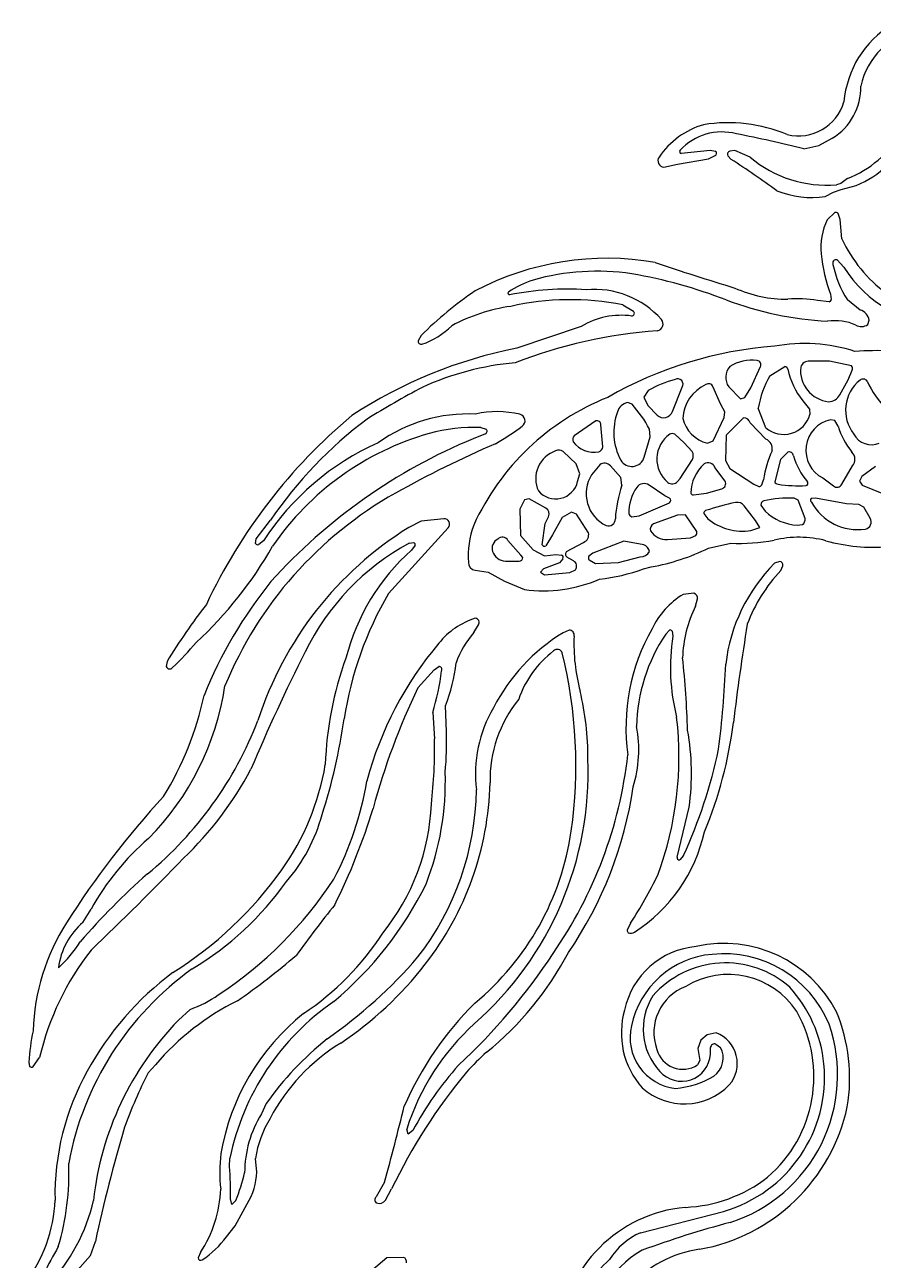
# Model space of a CAD drawing. Header units: millimetres. Extents: x 0.02 to 0.492, y 0.021 to 0.495.
# Drawn here: x 0.0218 to 0.148, y 0.2789 to 0.4627 of the extents above; entities that cross this region are included whole.
import ezdxf

# ---------------------------------------------------------------- set-up
doc = ezdxf.new("R2010")
doc.units = ezdxf.units.MM
doc.header["$MEASUREMENT"] = 0
doc.layers.add('WHITE', color=7, linetype='Continuous')

msp = doc.modelspace()

# ---------------------------------------------------------------- linework, layer by layer
at = {"layer": 'WHITE'}
for p, q in [((0.1399165340281978, 0.4447518706364467), (0.1419278745863498, 0.4458235995549739)), ((0.1237677697184423, 0.44397663114573), (0.1194735351160648, 0.4435417536205788)), ((0.1235032695306017, 0.442751910503856), (0.124500537135923, 0.4432363403138344)), ((0.124559297178064, 0.4438605868528445), (0.1237677697184423, 0.44397663114573)), ((0.1263797618484465, 0.4431871088055839), (0.1269106477018414, 0.4426680826801387)), ((0.1274393192365709, 0.4439762624598473), (0.1266727453907999, 0.4438851272003155)), ((0.1297214836348307, 0.4429929712469076), (0.1274393192365709, 0.4439762624598473)), ((0.1377181757982596, 0.4442569204475602), (0.1399165340281978, 0.4447518706364467)), ((0.116897645709102, 0.4415340358861652), (0.1188939155416407, 0.4419452155153692)), ((0.1188939155416407, 0.4419452155153692), (0.1235032695306017, 0.442751910503856)), ((0.1441832137105989, 0.4398424712101724), (0.1432008243784367, 0.4390902836773575)), ((0.1408804299841676, 0.43714799497055), (0.1421229089302822, 0.4378156369472279)), ((0.1421229089302822, 0.4378156369472279), (0.1432651933993805, 0.4381899178466294)), ((0.1432008243784367, 0.4390902836773575), (0.1425456973916402, 0.4388943064361201)), ((0.1432651933993805, 0.4381899178466294), (0.145490753035334, 0.4387940680602738)), ((0.1422861610323715, 0.434743450638205), (0.1411687600916749, 0.4336945800700744)), ((0.1430860978217628, 0.4337409227045689), (0.1427847306728884, 0.4346078522993684)), ((0.1433626442387973, 0.4308340873910672), (0.1430860978217628, 0.4337409227045689)), ((0.1426579698436087, 0.4277034278004451), (0.1436239660714146, 0.4266371359218968)), ((0.1107807095862793, 0.4210162171205549), (0.1123538296450374, 0.4200932430191404)), ((0.1414532595203743, 0.4214614642547459), (0.1397054835972688, 0.4216523522906949)), ((0.1416749283992511, 0.4226079185871237), (0.1417776725254772, 0.4218307567365229)), ((0.1460770433062698, 0.4202585286279883), (0.1441721254584599, 0.4217500166082252)), ((0.1045990859054962, 0.4178108524419543), (0.0950016242306513, 0.4145801571355817)), ((0.1471962635769744, 0.4181053816958477), (0.1474200885975702, 0.4187370270918974)), ((0.0808036536049486, 0.4164708759869196), (0.0803463552844226, 0.4156713357340271)), ((0.1297966294840174, 0.4086977299308817), (0.1312676854550798, 0.4118329396851375)), ((0.132651041366807, 0.4104732153198162), (0.1348611029635824, 0.4118449731476942)), ((0.141506705485728, 0.4126249248629117), (0.1385657324835352, 0.4126257383576477)), ((0.1447622601162, 0.4119693042183695), (0.141506705485728, 0.4126249248629117)), ((0.1145449709528005, 0.4082736187906784), (0.1138836098439762, 0.4072829988837695)), ((0.1181611171269874, 0.4051828176015596), (0.1195841623115599, 0.408788011287228)), ((0.1252934529080043, 0.4063060253660895), (0.1241819444682346, 0.4088578139060258)), ((0.1265270720500828, 0.4088395388808462), (0.1282637442455155, 0.4070701689195574)), ((0.1289438614906297, 0.4072387231627502), (0.1297966294840174, 0.4086977299308817)), ((0.112155993683594, 0.4062442750819797), (0.1114542810913065, 0.4064858589575787)), ((0.1138836098439762, 0.4072829988837695), (0.1144755829056316, 0.4060310097087866)), ((0.125964088747564, 0.4050873553653518), (0.1252934529080043, 0.4063060253660895)), ((0.1282637442455155, 0.4070701689195574), (0.1289438614906297, 0.4072387231627502)), ((0.1375383493975292, 0.4067488450880489), (0.1385193757867321, 0.4055323917280228)), ((0.1144755829056316, 0.4060310097087866), (0.1158902525382056, 0.4046248822723669)), ((0.1258523917991751, 0.4042821250928703), (0.125964088747564, 0.4050873553653518)), ((0.132032551832537, 0.4027536089278758), (0.1309171927401408, 0.4056472034081157)), ((0.1385193757867321, 0.4055323917280228), (0.1386076157245721, 0.4046900931534542)), ((0.0896548909964305, 0.40277319031814), (0.0904391996782663, 0.4025287184874223)), ((0.1067600352258093, 0.4037642752558256), (0.103540749154023, 0.4015588196527037)), ((0.1078154620074711, 0.3998953340334668), (0.1075207146696009, 0.4031746059708606)), ((0.1242039684763381, 0.4007727511389111), (0.1258523917991751, 0.4042821250928703)), ((0.1287142079542452, 0.4042362921192825), (0.1261279037057919, 0.4016392465127398)), ((0.1320539873313025, 0.4010610397688298), (0.1297304105664925, 0.4034749297323174)), ((0.1423023814766811, 0.4038418415365723), (0.1416381401271011, 0.403944562092198)), ((0.1427963592424141, 0.4029926505503528), (0.1423023814766811, 0.4038418415365723)), ((0.0903634213637715, 0.4018413951836785), (0.0885418292041036, 0.4010965004525213)), ((0.1139725676863478, 0.3983712324539243), (0.1148611032985657, 0.4013799309063331)), ((0.1148611032985657, 0.4013799309063331), (0.1147444337411277, 0.4025365743792096)), ((0.1199253626737231, 0.4004931829257154), (0.1185271936219964, 0.4017779770754776)), ((0.1233495528424354, 0.4004552333086988), (0.1242039684763381, 0.4007727511389111)), ((0.1261279037057919, 0.4016392465127398), (0.1260344176041804, 0.3978667903700119)), ((0.103824912497127, 0.3973574850590606), (0.101886166665364, 0.399217249147705)), ((0.121104045103272, 0.3991884562192159), (0.1199253626737231, 0.4004931829257154)), ((0.1353002116922098, 0.3991286077968336), (0.1342259620483529, 0.3980432460844198)), ((0.104367851291581, 0.3958783645550188), (0.103824912497127, 0.3973574850590606)), ((0.1073475827706825, 0.3972435363464176), (0.1061306700629685, 0.3957548750663374)), ((0.1104707619916191, 0.3953436001327159), (0.1089342412640021, 0.3970694370893137)), ((0.1193278900463644, 0.395176090067813), (0.1211253134433524, 0.3980387580417491)), ((0.1260344176041804, 0.3978667903700119), (0.1266942188409531, 0.396702962063107)), ((0.1342259620483529, 0.3980432460844198), (0.1333808875785359, 0.3947138113514789)), ((0.143371963011883, 0.3943289921540077), (0.1449363709267124, 0.3970601474848159)), ((0.1040647056936727, 0.3947443497304408), (0.104367851291581, 0.3958783645550188)), ((0.1106526745812558, 0.3941849112055681), (0.1104707619916191, 0.3953436001327159)), ((0.1259839902560834, 0.3947913304036701), (0.1244765357946974, 0.3968487831016619)), ((0.1266942188409531, 0.396702962063107), (0.1302521673284946, 0.3943379541223166)), ((0.1405000387271104, 0.3952700651754595), (0.1420917350134147, 0.394086660306304)), ((0.1462979692659832, 0.3954889924287541), (0.1459590093446089, 0.3947888408939404)), ((0.1483296772140381, 0.3969982726655509), (0.1462979692659832, 0.3954889924287541)), ((0.1170507889011935, 0.3926383951738863), (0.1146921628296827, 0.3942137311853166)), ((0.1189321403618521, 0.3947305884519698), (0.1193278900463644, 0.395176090067813)), ((0.123205638852522, 0.3930082844500643), (0.1255215379898173, 0.3936692934493398)), ((0.1302521673284946, 0.3943379541223166), (0.1310021235629689, 0.3940187882751195)), ((0.1314626604227854, 0.3942421246272042), (0.1316914775978356, 0.3950167176636207)), ((0.1459590093446089, 0.3947888408939404), (0.1463713891958002, 0.3942220818107918)), ((0.1463713891958002, 0.3942220818107918), (0.1495215044059618, 0.3929038374621566)), ((0.0961790424788109, 0.3920077238809316), (0.0954855818234708, 0.3906376281472344)), ((0.0968363295309731, 0.3921649298956382), (0.0961790424788109, 0.3920077238809316)), ((0.0993455679893435, 0.3908024897452763), (0.0968363295309731, 0.3921649298956382)), ((0.1132145529194035, 0.389621272953621), (0.1177004224675188, 0.3915898366955586)), ((0.1177305784632042, 0.3922840277436124), (0.1170507889011935, 0.3926383951738863)), ((0.1212945262386157, 0.3927434736166457), (0.123205638852522, 0.3930082844500643)), ((0.1368402764212239, 0.3919748714783329), (0.1362409067663881, 0.3922803409470326)), ((0.1378726690005993, 0.3892533618908077), (0.1368402764212239, 0.3919748714783329)), ((0.1394421301967502, 0.3922596010531575), (0.1387981224619863, 0.3922072948289209)), ((0.1440403089409134, 0.3914430588088579), (0.1394421301967502, 0.3922596010531575)), ((0.0954855818234708, 0.3906376281472344), (0.0955464272860903, 0.386702378367401)), ((0.1031415783615511, 0.3901721917832675), (0.1017420271008393, 0.389413397167683)), ((0.1039047544859769, 0.3898926364164679), (0.1031415783615511, 0.3901721917832675)), ((0.1056680716552946, 0.3871075320559543), (0.1039047544859769, 0.3898926364164679)), ((0.1189261022752217, 0.3897522384301887), (0.1153414337416865, 0.3884595481370216)), ((0.1201147300049993, 0.3897673420722511), (0.1189261022752217, 0.3897522384301887)), ((0.1217930489527078, 0.3873102801154197), (0.1201147300049993, 0.3897673420722511)), ((0.1228093773728733, 0.3900034294444613), (0.1234131765201152, 0.3891989634621723)), ((0.1305029411735436, 0.3889637042696731), (0.1288185598492033, 0.3911151793545529)), ((0.1313231705761981, 0.391246871169585), (0.1319648903674186, 0.3903237892927726)), ((0.1458668029242952, 0.3913375612796448), (0.1440403089409134, 0.3914430588088579)), ((0.1466024673011074, 0.3909203719644776), (0.1458668029242952, 0.3913375612796448)), ((0.147560479645174, 0.3893004075962999), (0.1466024673011074, 0.3909203719644776)), ((0.0562408482367392, 0.3862417737699306), (0.0584028950522298, 0.3890034931308669)), ((0.0759374050678795, 0.3780875958770475), (0.0847999579787951, 0.3878642447563426)), ((0.0807726024940391, 0.3888687315273849), (0.0789776239790358, 0.3879147549047581)), ((0.0841830522318315, 0.3891977010015413), (0.0807726024940391, 0.3888687315273849)), ((0.0987696498576993, 0.385343574451439), (0.0992504551620601, 0.3885081517457734)), ((0.0992504551620601, 0.3885081517457734), (0.0997435849390026, 0.3895051856366497)), ((0.1017420271008393, 0.389413397167683), (0.1003159674841464, 0.3868136271836964)), ((0.1120972440663293, 0.389508314204802), (0.1132145529194035, 0.389621272953621)), ((0.1298328659719323, 0.3874650246562995), (0.1311449030332408, 0.3878970961079314)), ((0.1311449030332408, 0.3878970961079314), (0.1305029411735436, 0.3889637042696731)), ((0.1366998103328449, 0.3882364608952223), (0.1374996236009261, 0.3883417879499604)), ((0.0561707739198893, 0.3855397166245464), (0.0562408482367392, 0.3862417737699306)), ((0.0955464272860903, 0.386702378367401), (0.097425672895606, 0.3845577669948871)), ((0.1003159674841464, 0.3868136271836964), (0.0993458770642857, 0.3851886423639265)), ((0.1174237883651895, 0.3861337326918323), (0.1208225382057694, 0.3863738258204965)), ((0.1208225382057694, 0.3863738258204965), (0.1216254338889755, 0.3867339472616146)), ((0.0573630651564732, 0.3859228642716527), (0.0566571669207677, 0.3853698861611832)), ((0.0789867730637301, 0.385549973432371), (0.0797049360508399, 0.3856524973138186)), ((0.0798858697880556, 0.3852546597922518), (0.0793760184802732, 0.384543973549126)), ((0.0956023563477556, 0.3838118945082415), (0.0936966604332355, 0.385985742596322)), ((0.097425672895606, 0.3845577669948871), (0.0991161276997983, 0.3836641112697986)), ((0.10241320544875, 0.3843260870312523), (0.1049568384068739, 0.3856956030616928)), ((0.1109201715467245, 0.3858488929201799), (0.1063395207745634, 0.3840800830085445)), ((0.1139198517940047, 0.3853336682392864), (0.1109201715467245, 0.3858488929201799)), ((0.1235392878452031, 0.3848331939505679), (0.1268327201550403, 0.3855668394953835)), ((0.0933291269253562, 0.3829110625250812), (0.095376378165119, 0.3829084363369997)), ((0.0959174339824942, 0.3834304911201836), (0.0956023563477556, 0.3838118945082415)), ((0.101368422644638, 0.3826562598514591), (0.0989955645313608, 0.3817338963795814)), ((0.0991161276997983, 0.3836641112697986), (0.1008013493207914, 0.383904506960561)), ((0.1008013493207914, 0.383904506960561), (0.1016562068851306, 0.383796336693228)), ((0.1018546843692438, 0.383260563670589), (0.101368422644638, 0.3826562598514591)), ((0.1034267852115188, 0.3829243767286709), (0.1024735929873924, 0.3834934093808148)), ((0.1063395207745634, 0.3840800830085445), (0.1057012949513337, 0.3835942553060408)), ((0.1057587950330041, 0.3830780077725723), (0.1067071512870709, 0.3825330507508739)), ((0.1067071512870709, 0.3825330507508739), (0.1101454506962412, 0.3827026773198394)), ((0.1101454506962412, 0.3827026773198394), (0.1133845327340787, 0.3835578358300027)), ((0.1341111972476358, 0.3828588917222371), (0.1333525235421592, 0.3825792546802393)), ((0.0888236786282151, 0.3815385759079198), (0.0907748508606103, 0.3812366803867398)), ((0.0907748508606103, 0.3812366803867398), (0.0931893029388306, 0.3799248979497564)), ((0.0989955645313608, 0.3817338963795814), (0.0985177271417559, 0.3812602206686825)), ((0.0985177271417559, 0.3812602206686825), (0.0991397991068427, 0.380856146764238)), ((0.0991397991068427, 0.380856146764238), (0.102921347550011, 0.3811988891922675)), ((0.102921347550011, 0.3811988891922675), (0.1037509293622525, 0.3816178520431176)), ((0.1138573062366084, 0.3817641311858164), (0.1150131152759679, 0.3820397952104266)), ((0.1342572771204034, 0.3815062210220769), (0.1345588407428755, 0.3822182907651215)), ((0.0931893029388306, 0.3799248979497564), (0.0961387457819875, 0.3786558564730825)), ((0.121359604787133, 0.3781484215652346), (0.1197707719881786, 0.3779567155840839)), ((0.1216041727871455, 0.3762179588412409), (0.1218663845081902, 0.3772724876828282)), ((0.0886291157102338, 0.3722974389373925), (0.0893042791444522, 0.3734161672503521)), ((0.1027922694151066, 0.3726346157921448), (0.1019019688913737, 0.3722461309604849)), ((0.1171722145662668, 0.3720545204004055), (0.1177085198054552, 0.3726293168183348)), ((0.1181121128477753, 0.3724757654978769), (0.1182327292328703, 0.371722131334128)), ((0.0430054576050101, 0.3679629909101177), (0.0428918793424995, 0.3672020762472036)), ((0.0803191439880351, 0.3640416862469347), (0.0827306713478803, 0.366748971597322)), ((0.0827306713478803, 0.366748971597322), (0.0834219116918276, 0.3672397635561562)), ((0.0825073331977187, 0.3603674248190709), (0.0827968137514226, 0.3564856534866548)), ((0.0845551753788018, 0.357562961650162), (0.0844037465772119, 0.3613899886501023)), ((0.1188480122727323, 0.3388653919910241), (0.1206450940241504, 0.3462906923546104)), ((0.1198218399087697, 0.3390827259159436), (0.1192385095568582, 0.3384843244257275)), ((0.0305083267252168, 0.3291598739385093), (0.0317260836306026, 0.3311061932325939)), ((0.1119461137440447, 0.3290513453794665), (0.111441015001253, 0.327991342938121)), ((0.0464520480844227, 0.3162092912352418), (0.0446951487508414, 0.3145981683292386)), ((0.1246735004883693, 0.3127144370052259), (0.123310575418981, 0.3124188141929828)), ((0.1223604585757389, 0.3116348460914713), (0.1219306371666817, 0.3103747292094655)), ((0.123310575418981, 0.3124188141929828), (0.1223604585757389, 0.3116348460914713)), ((0.1246171491880765, 0.3110561127398033), (0.1253153400149178, 0.3105532310613908)), ((0.0230768027099582, 0.3077001459698746), (0.0240468831826568, 0.3090377744394238)), ((0.1219306371666817, 0.3103747292094655), (0.1222186900676471, 0.3085913404334984)), ((0.1238009963399201, 0.3095431472334633), (0.1237981492743807, 0.3105336443866434)), ((0.0224743616782409, 0.3083560804033403), (0.0225713012668811, 0.3077236520665552)), ((0.0401745984220405, 0.3067896356189665), (0.0412824625716395, 0.3079848821092788)), ((0.1222186900676471, 0.3085913404334984), (0.1218961102371974, 0.3079443689789643)), ((0.0577310823387061, 0.3021901539179938), (0.0570351079718407, 0.3006556015735417)), ((0.0788493172653583, 0.2976529943411453), (0.0786473976342716, 0.2983859081984548)), ((0.0795611027472326, 0.2981933479613618), (0.0788493172653583, 0.2976529943411453)), ((0.0523131783141665, 0.2928350890095108), (0.0523433116580703, 0.2940579620639039)), ((0.0563728892683281, 0.2920050176028617), (0.0561670893422992, 0.2940292413835345)), ((0.0753508007426696, 0.2905217652794425), (0.0741048624521514, 0.2883363969288673)), ((0.0755148518527254, 0.2878492362101986), (0.0764021001355041, 0.289490868197173)), ((0.0526526114395704, 0.2871816109498673), (0.0524290545206478, 0.2880043429283069)), ((0.053238962656902, 0.2877694571172489), (0.0526526114395704, 0.2871816109498673)), ((0.0531143980736915, 0.2840285040131227), (0.0549322032525822, 0.2872738028987588)), ((0.1134198606387504, 0.2829921562409593), (0.1257394008951313, 0.2861591638581394)), ((0.0518611655898642, 0.2823826983333171), (0.0531143980736915, 0.2840285040131227)), ((0.0316405192370013, 0.2796087654793236), (0.0323467994424749, 0.2816808732371007)), ((0.0256671674624726, 0.2729352208562479), (0.0316405192370013, 0.2796087654793236)), ((0.0479631923290656, 0.2800283833710497), (0.0476345479880184, 0.2792586090025214)), ((0.0756775503905725, 0.279235851039536), (0.0733939589439947, 0.2772963265861926)), ((0.0781917329953807, 0.2793210291187656), (0.0756775503905725, 0.279235851039536))]:
    msp.add_line(p, q, dxfattribs=at)
for centre, radius, start, end in [((0.1585288540649351, 0.4499624776194825), 0.0149226750010676, 121.364486878154, 175.1382939135136), ((0.1567651087390329, 0.4513543259743086), 0.0108173091353821, 100.924332192874, 168.1388340146262), ((0.1372752663349054, 0.4534164602837027), 0.0089049591569687, 301.4983389059419, 1.037661305085169), ((0.1368696766526644, 0.4532503962543727), 0.007085200870203, 256.5881464242782, 343.4080360513157), ((0.1261405484331483, 0.4362791146913441), 0.0120239568764331, 106.1361044725026, 145.9674576954493), ((0.1255265566204126, 0.4382250989569108), 0.0085245929467925, 75.41330440863767, 137.0625671277316), ((0.1264465134305728, 0.4254145519917092), 0.0227096871244019, 67.25636894071778, 99.24297056839545), ((0.0761293365456891, 0.1891915483176327), 0.262395749165754, 76.42503690594152, 78.67134994835226), ((0.1386679333337029, 0.4542899034441547), 0.0154643660003016, 290.894262905942, 330.3592086939674), ((0.1395060184167458, 0.4532809414311312), 0.0156743914879713, 292.4462199059419, 333.3706768822958), ((0.1169323763699848, 0.4424648292646037), 0.0009314411050357, 144.2906724067834, 267.8631159059429), ((0.1195297344174299, 0.4438444012641045), 0.0003078213079135, 142.4401917853561, 259.4804399059399), ((0.1243727610398665, 0.4435632566170017), 0.000351, 291.3481739059421, 57.89706390593788), ((0.1268372817600279, 0.443405568253781), 0.000507, 108.9370619059383, 205.523831905936), ((0.0384572812542664, 0.3068746523416143), 0.1620612654492513, 54.00494453555127, 56.92051190594144), ((0.1410413521456256, 0.4562994161852941), 0.01747, 229.6119979059419, 274.9398689059419), ((0.138846105975628, 0.4507693941412741), 0.0137724721651534, 248.0733012049403, 278.4942079059419), ((0.142452230248045, 0.4343696833100374), 0.000409, 35.61390390593937, 113.9561399059399), ((0.1495307895406719, 0.4296360058935985), 0.0092949212396798, 154.1100319059421, 186.311775747167), ((0.1626603066539659, 0.4398494368375294), 0.0212996784091131, 205.040717905942, 233.4029750681464), ((0.1615401115610663, 0.4303434398000699), 0.021318156357631, 184.6528805424727, 201.2759859059419), ((0.1084554425038701, 0.3857384716326794), 0.0422122255772849, 80.2488969021839, 117.7299412835488), ((0.2323380497608642, 0.7690369045359978), 0.3610856290385961, 251.138359278815, 253.1097456056677), ((0.1424972209585691, 0.4272153092747932), 0.000513906508157, 71.77207290594066, 203.9118466264516), ((0.158041981286209, 0.4304745069738243), 0.0163856532619843, 192.217190073579, 212.1709319059419), ((0.1596236508172528, 0.4367915727863317), 0.01895, 212.4018589059418, 268.1799929059419), ((0.1029439237869558, 0.4087621607793845), 0.0168785559715369, 109.0469951417844, 122.928667722113), ((0.1069181937079366, 0.3911315678278238), 0.0348980547514511, 81.4642247146635, 105.7666064272967), ((0.0997787380826099, 0.3538495482269544), 0.0728428040422816, 68.77178192602499, 80.26326910915023), ((0.1183049285553947, 0.3793281427759873), 0.0527818932332619, 123.9682816965044, 135.275209905942), ((0.0939483934361073, 0.4227569710723522), 0.0002487663646671, 136.2032877135714, 270.6866760513655), ((0.1025523510684858, 0.3799566698973705), 0.0434121115406662, 86.32156472796747, 101.4272704739492), ((0.1065180433642686, 0.4099247208328344), 0.0134067001754049, 41.74032356909714, 95.05166649298583), ((0.1353752423214213, 0.4414923455973008), 0.0196440914163197, 246.1377304938963, 269.8440396556638), ((0.1029475962430743, 0.3820073542354132), 0.0397875489096688, 78.6458119059419, 102.8280275503661), ((0.1440713917361024, 0.4698250768161544), 0.0513057738463847, 249.5598378358803, 266.8334938246973), ((0.1369059280836357, 0.4081568565309487), 0.0137828123717636, 78.280571905942, 96.60000065197758), ((0.141322450551678, 0.4219035163033879), 0.000461, 286.4841729059408, 350.9190439059416), ((0.0979084088569774, 0.394552934906561), 0.0265217739683401, 98.22595299600965, 118.2440850765623), ((0.1105319332046883, 0.4080584983974114), 0.0114152129408804, 81.98149469609758, 121.3142519059418), ((0.1120731901382851, 0.4197797499334481), 0.000420756993438, 276.973546100909, 48.16504490594233), ((0.1455442879633669, 0.4184347491060591), 0.0019, 9.154293905942463, 73.71606690594217), ((0.0770499653137641, 0.4263854652453637), 0.0118629883551885, 288.9734129276243, 314.4505874219759), ((0.1157217224328154, 0.4181820568896593), 0.0010423781860024, 280.2100421713067, 39.8725883111039), ((0.1423157287902895, 0.4110404522884326), 0.0076337322660844, 65.90506884600678, 98.12088199935816), ((0.1462410763410497, 0.419396988006198), 0.0016064337884302, 239.7665516231138, 306.4841979059424), ((0.0807988464139688, 0.4156105640194132), 0.0004565538562044, 172.3506769059426, 283.6994115539325), ((0.1211918215253103, 0.3443209160711851), 0.0730267837589991, 94.15042385253265, 111.1890854344383), ((0.108534077363515, 0.3464318908592011), 0.0694788707757231, 101.2313329059419, 123.211324558686), ((0.1376379165092575, 0.35670750281412), 0.058324866724329, 94.23023884377308, 119.9056400549807), ((0.1377807749767673, 0.3906277910022332), 0.0246498002218174, 72.24646252478259, 100.389139767668), ((0.1486078285383307, 0.3650666526079948), 0.0491486772991926, 81.59522090594209, 93.86249117766475), ((0.0985482490084519, 0.3702041832673454), 0.0423727892208104, 95.07968745021253, 114.541566585046), ((0.1285378708418448, 0.4102360895266602), 0.0024481963743284, 139.0568497278805, 214.7809569059418), ((0.12994771157074, 0.4067981647642596), 0.0060038411174778, 82.22605651197973, 122.8770166492352), ((0.1306801086957377, 0.4121044710077296), 0.0006472833284332, 335.197368905941, 82.9261144470899), ((0.1348066144555246, 0.411306441335585), 0.0005412813595202, 14.57128245291118, 84.22248990594262), ((0.138411212411746, 0.4113983219541847), 0.001237104474196, 82.82475190594008, 163.1998052216645), ((0.1443238752615714, 0.4115389667550657), 0.0006143057977021, 336.2520806674867, 44.46925690594409), ((0.123209583115673, 0.3930013322731163), 0.0175589931205495, 105.3150087554947, 119.5680699059419), ((0.1189449257016904, 0.4092451358777307), 0.0007858666137708, 324.4310559059428, 118.345883364315), ((0.1449032832111082, 0.4033468666201838), 0.014174, 149.816162905942, 170.660001905942), ((0.1461064687974768, 0.4136452844119588), 0.0109987974524549, 191.5524081618008, 218.8304259059418), ((0.1419012179657022, 0.4112840571317169), 0.0046980618850374, 174.236006116349, 263.6700997957957), ((0.1227506038527181, 0.420220835330079), 0.0238686976875052, 328.2232665427792, 338.0313587376842), ((0.1465106793935007, 0.4092653664856797), 0.0007252243595112, 35.92157893446063, 127.5957244581877), ((0.1460761916150543, 0.2859750526384716), 0.1389786117712172, 117.944504290022, 121.8373414198366), ((0.1254503225712228, 0.4039088682536002), 0.0057362866812534, 113.8992727500012, 177.6754401612284), ((0.1235386310116531, 0.4085928827320369), 0.0006957303575165, 22.38298290594089, 126.337676477195), ((0.1496327347383636, 0.4053589115378815), 0.0057258826939022, 128.5007520484182, 218.4599511360029), ((0.159856462123127, 0.415582230237139), 0.0140530183776246, 204.7857327615733, 225.6901038959543), ((0.1222044456540184, 0.372973006261381), 0.0369084627612164, 111.6982502531185, 155.5266899407336), ((0.1118961279151408, 0.4045646288381062), 0.0019713837241138, 102.9517419059416, 164.21510810718), ((0.0984352655268375, 0.3939081079362092), 0.018451, 27.88135590594175, 41.95838790594177), ((0.1413710367535312, 0.4084788224428491), 0.0018642256762722, 270.3751397260136, 333.6481407338178), ((0.1234757624423095, 0.3414210333525055), 0.0824346173427635, 130.0084377150627, 154.8462051422427), ((0.0878388008416558, 0.3816100124642202), 0.0231951827567666, 87.43338813165609, 125.422363093179), ((0.0920919397618434, 0.3906223649930864), 0.0145198417124138, 76.51301415804681, 102.7902473350973), ((0.0952608134211931, 0.4037813502815926), 0.0009847630386534, 304.9240723214716, 77.23959640514592), ((0.1180718251763763, 0.4020319673551223), 0.0086364030227418, 159.1852147604205, 208.3660723037851), ((0.1168521312329572, 0.4056102341773141), 0.001377, 225.6906479059411, 341.9168469059417), ((0.1347009006865996, 0.4058242014428511), 0.004068, 229.0093169059417, 343.8121369059419), ((0.1107392105259275, 0.3534093282270054), 0.063293242076589, 126.8694715557115, 145.7802029059418), ((0.0887740970289799, 0.3765794467061652), 0.0262085482700391, 88.07409090594186, 104.9954112569459), ((0.0666617310998528, 0.4429849508808357), 0.0495111447007278, 300.6032034451793, 306.0872020385975), ((0.1069239186216697, 0.4031902097259762), 0.000597, 358.5022929059417, 105.9329079059397), ((0.1245151815317354, 0.4052345261340158), 0.0049193831067976, 192.837167158167, 256.2936329059415), ((0.1287513201476023, 0.4032269741886461), 0.00101, 14.21141590594199, 92.10579290594062), ((0.1426530460023785, 0.3993994971790942), 0.004657, 102.5875549059416, 242.4633209059414), ((0.1543770976066676, 0.4066164425192908), 0.0121344702931538, 197.3757079059417, 218.231425076654), ((0.1202728109477378, 0.3242038702444465), 0.083182520896704, 112.4242799059418, 138.0103990393675), ((0.0936134140476267, 0.3611969730118437), 0.0423250259683472, 105.9355157564676, 145.5549746668222), ((0.0901994032432611, 0.4022073173832568), 0.000401, 294.1434599059447, 53.27348690593929), ((0.1041430509167566, 0.4010109712537119), 0.0008141899542919, 137.7106199059417, 206.059216075509), ((0.1203583100597082, 0.3980818274053364), 0.0045135590511338, 125.1755571867453, 230.1905510843242), ((0.1181482806137322, 0.4011394426521854), 0.0007424966515486, 59.31466290594359, 121.6997502508312), ((0.1314002277906779, 0.3995865806164449), 0.0016128953248768, 349.8320874924123, 66.08800990594234), ((0.1477237291867926, 0.4030995817480515), 0.002885093141768, 206.8257938567902, 294.4854209059414), ((0.0904668883747125, 0.3645122354565922), 0.0394243343370657, 114.0583612767634, 147.1063389059419), ((0.1540640890968914, 0.2557485675632853), 0.1574287311966412, 113.2708878850389, 119.3213580579066), ((0.1022134572112593, 0.3951543263454477), 0.0043839596848866, 108.9565287671899, 204.3025471843877), ((0.101266780757923, 0.3983241742363202), 0.0010868402365028, 55.2570259059428, 116.0596328976729), ((0.1064549771513855, 0.4028631512979683), 0.0037610381400505, 215.9843874749306, 281.488700708619), ((0.1069533613937967, 0.4000102773627351), 0.000869729519472, 286.7545766048407, 352.4055799059407), ((0.1200821122917346, 0.3985945056078825), 0.001182, 331.9543039059429, 30.16529090594127), ((0.1468752730879412, 0.3927620441796152), 0.0153502833200182, 154.7836072794838, 171.5537489059421), ((0.135478060667601, 0.3984591833546622), 0.0006926466211742, 9.799328284708471, 104.8783289059426), ((0.1438301317745461, 0.3980364398502494), 0.0014754361540199, 318.5705399059421, 46.52661870492355), ((0.1080484931101501, 0.396314224398777), 0.001164, 40.45180190594218, 127.0245129059407), ((0.1121263983295429, 0.398910111850173), 0.0019232088544167, 210.6808386419065, 343.7279739059412), ((0.1269857883181678, 0.3928280578261247), 0.0061173227180441, 132.1200083211085, 178.1338193202634), ((0.1234714225308356, 0.3964646804260537), 0.0010760053617897, 20.91428890594256, 123.1525415160633), ((0.1457518319157661, 0.40121377512046), 0.0099470554797672, 195.3713436559154, 220.9502310070326), ((0.1106350518022267, 0.3929450164770192), 0.0053089321096551, 148.0438539059421, 243.8487355268072), ((0.1007911987475262, 0.3955155218085681), 0.0033631167241939, 220.0815721489556, 346.7439719059424), ((0.1277591576689932, 0.3882301290475339), 0.0181132877794366, 160.8069469059419, 176.9538960793973), ((0.1180752687887733, 0.3901896822404009), 0.0063856179628278, 144.8130965079329, 181.8891034534734), ((0.1139501882827298, 0.3931039801086918), 0.0013349433247879, 56.23349190594224, 145.016039723889), ((0.1181349461611609, 0.3954979968248492), 0.0011065415511318, 232.9709787894364, 316.0906259059424), ((0.1253070405185791, 0.3944140187912158), 0.000775, 286.0675779059405, 29.13399290594115), ((0.1310536521981713, 0.3944990317547776), 0.000483, 263.8757709059388, 327.8661599059416), ((0.1339460522758412, 0.3949286202864531), 0.0006046106297652, 200.8108969059415, 261.5863351504959), ((0.1369443445884714, 0.4161804163148105), 0.022066857177371, 261.9589760830524, 272.8288468598883), ((0.1379732643086113, 0.3944779287226583), 0.0003427955910941, 280.1038863781739, 39.16924756807171), ((0.1426263002067526, 0.3947654357139843), 0.000864, 231.778027905941, 329.6591539059429), ((0.105588541752271, 0.3421450493092133), 0.0583619579080562, 119.3643733493842, 157.6660082976249), ((0.1174869075028155, 0.391946862408705), 0.000416, 300.88102990594, 54.14418490593654), ((0.1213147049594417, 0.3932304030842081), 0.0004873473988386, 204.6336002332677, 267.6269779059435), ((0.1357627326468439, 0.3530188216016837), 0.0394871849880401, 101.9911296025403, 108.7052023490469), ((0.1277336039978472, 0.3902964708194185), 0.0013591956683619, 37.03823290594201, 97.38641925037058), ((0.1319306144168294, 0.3913048452116179), 0.0006102040716601, 108.2159431146366, 185.4517589059446), ((0.1357642219710187, 0.3719139908218621), 0.0203719278865592, 88.65920790594193, 101.3933891243329), ((0.1390159613090516, 0.3919577257538871), 0.0003312679980076, 131.1164049059414, 237.1621546778848), ((0.1457048477043756, 0.3953929403004166), 0.007808138285592, 208.3984081540537, 278.3785835861732), ((0.0987449574974518, 0.3899085120962102), 0.001077, 338.0071629059421, 56.1051909059421), ((0.1122802484408333, 0.3900742315380177), 0.0005947714091326, 189.1960071307453, 252.0800109059439), ((0.1233075826249956, 0.38996626957075), 0.0004995891606676, 114.6480808950065, 175.7343509059397), ((0.1372423633910048, 0.3958812324535543), 0.007664, 226.480171905942, 265.940497905942), ((0.1067468543944553, 0.3430680711858143), 0.0527480350198151, 121.7659429059419, 162.1810273842069), ((0.0842535695424065, 0.3884208951642117), 0.00078, 314.4669719059405, 95.1870109059393), ((0.1013896640736502, 0.3835846091962917), 0.0136071776494969, 159.8901261295652, 183.7108518592216), ((0.108626476445589, 0.3891708595267687), 0.0010452131133665, 251.5204841374117, 1.195137458324118), ((0.1157097903326365, 0.3876994161587192), 0.0008446817167041, 115.854622905944, 200.459964004803), ((0.1285718375051182, 0.3955472401450059), 0.0081800000000001, 230.9024109059418, 278.8680799059414), ((0.1369592910879232, 0.3890950274705592), 0.000927, 305.653571905941, 9.834512905941606), ((0.1466280389931939, 0.3887365023604896), 0.0010896947666384, 281.3555741379301, 31.1639799059406), ((0.0929552512006747, 0.3847568997568417), 0.0016279224739308, 118.2991574003884, 195.56069817899), ((0.0928569846236066, 0.3854732245022262), 0.0009837328204607, 31.39889590594386, 133.2063713061853), ((0.1045120668831694, 0.3868047483595242), 0.001195, 291.8509749059413, 14.67734590594001), ((0.1172131756249649, 0.3888240338316322), 0.00269853255477, 211.7468319545775, 274.4763239059416), ((0.1212004019845524, 0.3871700996205702), 0.000609, 314.2601819059402, 13.30775390593631), ((0.1369583268270257, 0.370447823181985), 0.0159957604273309, 75.43366229774067, 103.347696408862), ((0.0073399023008202, 0.4142304092774662), 0.0590360752788335, 312.6558638189798, 330.4743471671367), ((0.0564935333391332, 0.3856826689148022), 0.000353, 203.8888709059407, 297.6164999059365), ((0.0965966599044129, 0.3532485873194326), 0.036789776560327, 118.5980849059418, 153.9745929528499), ((0.1006416673262142, 0.360613000520918), 0.0320143606982193, 131.6250759059419, 165.8133667596551), ((0.0796150107619656, 0.3853715374547267), 0.000295, 336.6594469059395, 72.25197390593583), ((0.0934639097119262, 0.3851397577109615), 0.0022327670346729, 201.5345094879581, 266.5391899059412), ((0.099127333875898, 0.3855248563951764), 0.000401, 206.8768709059427, 303.024354905943), ((0.1027928744903408, 0.3839350928895346), 0.000545, 134.1580839059392, 234.1378139059431), ((0.113392395213807, 0.3851238670425896), 0.0015660509498045, 269.7123409059425, 328.9239857926107), ((0.1134806557873504, 0.3841482669501706), 0.001264147676697, 7.602396523000727, 69.67012690594116), ((0.1090991592163105, 0.4144994495481494), 0.032994, 280.3256919059419, 295.954625905942), ((0.1280342498105755, 0.4149387808630471), 0.029396506820005, 267.6574849059418, 280.2507536231357), ((0.147997582310248, 0.4110523584177745), 0.0260842856261785, 254.3960590511762, 274.8532442164046), ((0.0889922963010087, 0.3827077666603572), 0.001181286982559, 180.1858568042561, 261.7935329059419), ((0.0953681412476914, 0.3834583746546238), 0.00055, 270.8581059059407, 357.0940109059394), ((0.1015825670947239, 0.3834644072108543), 0.00034, 323.1630529059377, 77.4913139059419), ((0.103022202374583, 0.3821305293075269), 0.000891, 324.8726759059394, 62.9944209059405), ((0.1061593182052586, 0.3833839443484947), 0.000504, 155.3367889059453, 217.3741249059411), ((0.1513170954942047, 0.3646039193478329), 0.0254133532957121, 134.9828409059419, 173.2954325663596), ((0.1340142658748291, 0.3823144531958948), 0.000553, 349.9857979059422, 79.90488590594383), ((0.1044825565890082, 0.4067551452425512), 0.0266915101584585, 276.0522516489119, 290.5623149059418), ((0.1516804483085211, 0.3651557356409832), 0.0238936239705871, 136.8191609059419, 159.5453498030174), ((0.1103025069789742, 0.3380729476313743), 0.0665930417042022, 141.1423269901173, 158.1111515323429), ((0.0988526459846084, 0.3999725450764657), 0.0214887521118233, 262.7445119059419, 293.1385739335676), ((0.1218497406914885, 0.3513650031939112), 0.0531228719303064, 149.7990909059419, 171.2579205069893), ((0.1260778548885508, 0.3675712638001663), 0.0121505927208612, 121.2703019059419, 154.3401708782179), ((0.1210699460364342, 0.3773962687827871), 0.000806, 351.1658649059423, 68.9379919059431), ((0.1222884882859571, 0.3196140132053615), 0.0928623852754763, 142.2547959090384, 148.6240099059421), ((0.1382738546195916, 0.3679135968155348), 0.0186236602484305, 153.5188179059418, 178.1219826862124), ((0.0921006381399897, 0.3638522451683486), 0.0110321867927995, 107.1863811127013, 141.7215447469829), ((0.0888131955021309, 0.3737808005472074), 0.0006116539748347, 323.4058359059431, 87.40985988347609), ((0.4406915497491969, 0.3221406012061848), 0.3156061204591813, 170.633402673383, 173.3160841459055), ((0.0995307417795143, 0.3628676309588488), 0.0144141156324841, 139.1404909059421, 160.1143252019538), ((0.1166817305062877, 0.3481667784804211), 0.0282534346452399, 121.541351905942, 152.7659633654984), ((0.1028220513592094, 0.3719106492942624), 0.0007245788116214, 347.3673154671598, 92.35565890594037), ((0.1307230005300211, 0.3706211618440535), 0.0272174208567489, 177.6183834801578, 195.0093513768898), ((0.1409048366351393, 0.3581633793335413), 0.0296608142039648, 150.3584381581268, 187.94460069809), ((0.1383835180521802, 0.3577922384216877), 0.0255603615547977, 146.0834829059419, 178.8581413093108), ((0.1178312147027596, 0.3723446310930597), 0.00031, 25.02503390594702, 113.3152529059455), ((0.1475439280557669, 0.36705191033288), 0.0296809255353648, 170.9470279059419, 194.3322932618956), ((0.0107384592153521, 0.4015950629165823), 0.0478264974646181, 313.8012846632445, 319.9379258552718), ((0.1228945056195939, 0.3370592430048518), 0.0518404258215347, 139.5586937092559, 165.3509730816801), ((0.1096919755582044, 0.3574171064001789), 0.0152201240457547, 127.2492256231821, 161.0752198641378), ((0.1010426947626763, 0.368984660300274), 0.000785688543677, 18.8668728657941, 135.7933678200079), ((0.3161255198918336, 0.2421683643368825), 0.2828185312982385, 153.2667233161312, 157.1635324995046), ((0.1175308955168837, 0.3509677587655044), 0.0510192836414396, 159.9501119033224, 178.1341817707602), ((0.0637756283268745, 0.3698573566645861), 0.0222983314093814, 337.6829779059418, 354.6299746876621), ((0.033287685241595, 0.3525200267031218), 0.0705092720084461, 352.0326953832218, 13.71624061713161), ((-0.0135412997464739, 0.3537656206619142), 0.1340165905262976, 1.701551275259922, 6.322404508601992), ((0.0434021553472107, 0.3674057822450016), 0.0005494340128923, 201.7622539059438, 323.1847766326443), ((0.0477453963245203, 0.3710469208085256), 0.0363654216222638, 342.9220949059419, 352.9594723724122), ((0.0833935744296508, 0.3667643405604927), 0.0004762667584803, 338.4706010461068, 86.58895990594222), ((-0.0210124455513334, 0.3733366173334297), 0.1472029404365023, 352.8077625934749, 357.7552465808484), ((0.0112669717749656, 0.3703108689296022), 0.0407796929124386, 315.3326358863617, 351.5563060305174), ((0.1718789519626771, 0.3198207950516727), 0.1016793275668979, 154.2207239059419, 165.0086832036218), ((0.0024337936826769, 0.3726477554979717), 0.0470963972291528, 328.2789872345277, 348.0540332913905), ((0.1101392814091229, 0.3503247329813178), 0.0191063899296153, 140.9821582385993, 181.2447553119902), ((0.0617169212069539, 0.3535434562878152), 0.0438787221515673, 359.9204530674655, 13.21245151184976), ((0.1080101390253121, 0.3513042135262327), 0.0191436850535729, 149.2359181849216, 187.2284636443314), ((0.0046091803521546, 0.3792397283042554), 0.0556498136031193, 309.6153277034239, 338.9039225535388), ((-0.0175543013604304, 0.3719600233252546), 0.0877957587004675, 342.2433627760187, 351.800770258923), ((0.0684502266344875, 0.3537881558776707), 0.0506830574573023, 339.6960948928311, 6.703592432299474), ((0.0649987044476533, 0.3666907777833684), 0.0627207113932539, 337.4627872116154, 352.8412650194841), ((0.0389781836581577, 0.3559595771653397), 0.0456051862852224, 354.4077032153548, 2.014816905941813), ((0.0944769026910752, 0.354821859896831), 0.018678327095406, 342.8888227928134, 10.73684058380941), ((0.0839040397697205, 0.3512859282218415), 0.0370790702296624, 352.2576589059419, 10.03197174304778), ((0.0032529410060298, 0.3555811688919034), 0.0795490149764118, 353.6378903956669, 0.6514759059418775), ((0.0482702601388212, 0.3714122763633314), 0.0785164212105053, 335.6848539059419, 347.8650750202567), ((0.0558145996729694, 0.3515111785859529), 0.0498200196121856, 311.3275627473492, 2.267763352938413), ((0.0474111296306732, 0.361341335573074), 0.0645292621860205, 325.2291162034815, 353.5244657122309), ((0.0089683723744252, 0.376742659001859), 0.0527116996497443, 313.7857700382281, 331.9197769591553), ((0.0290794545684592, 0.3589101694663205), 0.0379821883276674, 324.6940515167329, 350.4810205112114), ((0.0422642829948888, 0.3501157769081142), 0.0421252871528102, 338.7666332137752, 1.904007456575511), ((0.0231761224942109, 0.3587836537261115), 0.0503061272185027, 332.5698313940933, 350.1404411323123), ((0.0455137545857881, 0.3509578349052156), 0.0455357106479082, 322.0064040876296, 358.6810289874626), ((0.0548972526018136, 0.3575948000879355), 0.058023372298413, 325.4578832216932, 351.8071906596908), ((0.1405681215157382, 0.2575508525054078), 0.1333366701555153, 137.3521130285816, 147.5479566139079), ((0.0473636785028166, 0.3494960395731833), 0.0416592530954783, 322.276182782568, 359.1739387620934), ((-0.0182596759332888, 0.3743690886870438), 0.0961621018743119, 333.7072611874289, 342.9180172336831), ((0.0499848687100895, 0.3479849480684401), 0.0323501433827412, 320.8541915332415, 357.8409583148267), ((0.0420114090541769, 0.3516113284809522), 0.0248914807966337, 318.8274471715279, 345.0371853811568), ((0.0627494286788299, 0.3485406196055829), 0.040780585024117, 309.6399115662365, 351.8322920855088), ((0.0995506745267398, 0.3478539108898279), 0.0239507693808464, 302.8089302185638, 347.4533290104159), ((0.0647121005556113, 0.3130930307109729), 0.037583923911791, 130.567806254376, 151.3617169059419), ((-0.2923314675299934, 0.6647435274636405), 0.4694715324901756, 313.647087498582, 316.0113988511037), ((0.1191532467112458, 0.3387875656616406), 0.000315, 165.6959379059438, 285.7044789059413), ((0.0126079170160103, 0.3710993593941969), 0.0584704546219544, 302.3368542476541, 324.2749152195158), ((0.1090295619735039, 0.258187766415557), 0.1042340347770518, 131.4037973414904, 139.2198027434764), ((0.0230263047988947, 0.3618479032842976), 0.0461706411835828, 300.9426468373181, 324.786167777751), ((0.0177101853691959, 0.3683547627128494), 0.0598657682291027, 303.3625118655215, 326.8397962396912), ((0.0328641832618477, 0.3589439260109447), 0.0542992577544983, 310.0332267809568, 333.6692515623527), ((0.0558298396923991, 0.3654592609989286), 0.0668922456880712, 327.0247249059418, 334.0624287710979), ((0.209093475256824, 0.2183645119655236), 0.1810579752089151, 141.2173654347961, 144.198007664894), ((0.0547173880541433, 0.3120694214498883), 0.0316380633705577, 147.4357684795289, 178.278167445694), ((0.0374342575304793, 0.3210602445838788), 0.0106570405461215, 130.533497905942, 172.8816931357601), ((0.0405494222558211, 0.3497719340383999), 0.0410510908175168, 303.6338761469318, 327.24682707253), ((0.1117847664054991, 0.3279141002761334), 0.0003523229438343, 167.335704905948, 236.2346766635294), ((0.1119769650659995, 0.3284198897909331), 0.0008879480828186, 244.0885347606135, 308.369425339314), ((0.0128783670871268, 0.3373337492915646), 0.0204708890818307, 313.0761178923013, 327.2820623360809), ((0.1227096046957181, 0.313696508556767), 0.0119052114701025, 94.84815452092747, 168.2744812225707), ((0.1258403671284891, 0.3071966140989636), 0.0188227535515572, 27.38125620984805, 102.6963314179707), ((0.0642237751523553, 0.299631661227491), 0.0412632719752145, 142.0074459151097, 166.8233759059418), ((-0.0100116436944071, 0.4084149978760503), 0.1109051287027573, 304.9236967452803, 310.6578812622798), ((0.0243985956304642, 0.3723832208636904), 0.0739386825417981, 304.9903482520744, 319.1348812988663), ((0.0239798714316814, 0.3748852655805717), 0.0915280131887902, 312.9631951997562, 326.6297517480713), ((0.060374371149503, 0.3469514798832852), 0.0478132859044725, 309.0690315350203, 332.2580414437305), ((0.1252123890725373, 0.3110114946700868), 0.0134382062148976, 94.99332001912639, 168.2512241239631), ((0.1257612409598656, 0.3074927285963263), 0.0169930918176361, 22.5264030950494, 95.80423301686956), ((0.0733497338034619, 0.2850425668023285), 0.0457267316057722, 125.5458322926861, 169.5284408005321), ((0.0711219920144514, 0.2852034311071084), 0.0455377546868163, 126.7376076578674, 151.3965861778378), ((0.0389135287934683, 0.3559137079936719), 0.0537881473297143, 303.7866374928323, 322.1739633374606), ((0.1260680942226998, 0.3087168269904398), 0.0144086493947624, 48.56129597406868, 138.6531098259242), ((0.1264626859622736, 0.3092622789408935), 0.0121417726700142, 33.05705951827041, 121.4467699465814), ((0.0401824511600656, 0.3335733584326996), 0.0184612750164158, 289.8529939059419, 304.4751396045561), ((0.1230377339622478, 0.3132817161475533), 0.0092287362621414, 147.5360428767606, 222.9776273450378), ((0.1227502056769917, 0.3127607422744051), 0.0073439848623369, 110.917366179877, 199.8577593805785), ((0.1207501814644733, 0.3060473014926635), 0.0200526447556512, 5.932046199910737, 42.20539765457649), ((0.0706695896837178, 0.2828241919639599), 0.0386867363380552, 116.3805300999344, 139.4305009059419), ((0.0891213772360259, 0.2864591193927053), 0.0375548734200774, 124.609059801907, 168.3261869059419), ((0.1236957085115903, 0.2819599847617339), 0.0495731907061612, 134.7982224349559, 156.3945614190475), ((0.0770849900437785, 0.2829762729514919), 0.0452663902499726, 135.6873419059418, 173.8778230466855), ((0.084548553494852, 0.2890467114902117), 0.0340112215047363, 128.6920693418932, 170.3520449623031), ((0.1227271299776488, 0.312678489826629), 0.0121698533693537, 163.5932162437705, 221.8651284535212), ((0.1194996247565772, 0.3061981174911125), 0.0196875887576821, 310.5858391554368, 29.47509192108507), ((0.1186146109357728, 0.3059754745868443), 0.0258975491626463, 350.5412097117352, 22.42180273067414), ((0.050705480618652, 0.3069808567565442), 0.0282645947557425, 167.6626934625467, 177.2111529059419), ((0.1128753869229932, 0.2875390284490139), 0.0359055713093062, 132.2926457743311, 162.416545905942), ((0.1194653354277662, 0.3120188105924595), 0.0076086691873089, 166.8654529810667, 263.590038048495), ((0.1229289729850675, 0.3081686288701576), 0.0048690602594988, 319.1269533845291, 69.00488590594217), ((0.1196482509743416, 0.306464258383628), 0.0230757154920522, 287.9378466487263, 19.06818749379095), ((0.0971036604098189, 0.274160120468218), 0.0483309701864283, 128.8325782845766, 144.5522649059419), ((0.0840512304924809, 0.2864673253013841), 0.0290518933225341, 121.6074877409003, 152.252329162423), ((0.1244519224395462, 0.3104119659230215), 0.000665, 75.61352290594245, 169.4568989059422), ((0.1131597373692538, 0.2841483350851517), 0.0342432006717758, 131.4118422718483, 138.4641398617166), ((0.1197087476306024, 0.3112933039784948), 0.0039999901004641, 194.8804901175793, 303.1506299059418), ((0.1195244566927581, 0.309794492940619), 0.0042839194691607, 220.8870289330471, 356.6364159059421), ((0.122378149460296, 0.3089942893522153), 0.0033252650430856, 305.7619262706194, 27.95755090594186), ((0.0228362069870227, 0.3079732937286155), 0.000364, 223.3008179059397, 311.3744469059403), ((0.0640002148137583, 0.2886054215641589), 0.0376588481395835, 150.7534335219526, 181.1482203391438), ((0.1231463540992668, 0.2749233596335429), 0.0494081622021789, 138.1216656783682, 151.9024229059419), ((0.1199815570655717, 0.3061536147752114), 0.0208069900043422, 286.064923905942, 5.422111864133424), ((0.1128977467503877, 0.2707718205315212), 0.0811538003205038, 153.6520259059419, 159.8928221270968), ((0.1510440605875892, 0.2539125974550708), 0.0826875783242498, 140.188368762536, 154.5150839059419), ((0.1174017178534372, 0.3179997660598369), 0.0135963812708463, 275.1234049277335, 300.5934257336028), ((0.119916151928625, 0.3114964244279892), 0.0093408007799948, 227.9842039739961, 315.783261633562), ((-0.271381041804415, 0.3862211478172778), 0.3596961807612352, 344.5702809059432, 346.4277682465518), ((0.1173575746223861, 0.3075086483892602), 0.0274205610112628, 280.112822515442, 347.8117886781897), ((0.0713718028038976, 0.2918455650228647), 0.0168272862557155, 148.4288759059419, 179.7892132491341), ((0.0713773513602491, 0.2918651852011053), 0.0153634374348777, 148.0584831275245, 171.902527905942), ((0.2535808796372756, 0.2341732914345153), 0.2262774592582497, 163.438961266232, 167.8804149059419), ((0.0708787799875003, 0.2920209826067089), 0.0200465801493157, 172.1850839903426, 187.2925519902763), ((-0.0104463546481081, 0.2918572528815812), 0.0388597322422761, 343.6427596924381, 2.206329766420692), ((0.0037040340967785, 0.2892523275810631), 0.048741, 358.5328149059418, 4.215391905941886), ((0.0206504414653245, 0.3003271104457185), 0.0349242948471679, 338.926341905942, 346.0495558055575), ((0.0460204286643578, 0.2925724534523128), 0.010368, 329.2656639059418, 356.8626609059418), ((0.1191740306464954, 0.3081447430494743), 0.0214020267901091, 272.4318805381956, 307.8563356677725), ((0.0325625519301163, 0.2901795517179889), 0.0184452146505713, 326.6095509059419, 357.8151579014136), ((0.0049769662205976, 0.2886116866339958), 0.0213855032893199, 322.0620816186389, 357.960958574167), ((0.0060586930975689, 0.29369097801543), 0.0266757937306828, 316.2504859059418, 347.2504104708981), ((0.0744705748936183, 0.2878968040576897), 0.0005718281929337, 129.7582359059427, 237.3365982171123), ((0.0745621098043919, 0.2884939466223218), 0.0011503777319484, 249.6444919201223, 325.9142059059413), ((0.1220060780664818, 0.266049510137391), 0.0208016435010269, 95.30682038253484, 174.7263550054088), ((0.1627583155959427, 0.1477444890314642), 0.1414252071564573, 104.7483050847648, 110.3192085285393), ((0.0398104477681188, 0.2914919534529168), 0.0151062347675815, 303.9065730989738, 322.9140099059417), ((0.1177120031333763, 0.2733846830992412), 0.0105226435539273, 114.0727229059419, 147.7201054653696), ((0.1104145181979394, 0.2331720935376106), 0.0962488657220535, 150.2630305460436, 155.7497028493684), ((0.1206137640340436, 0.2678546100359167), 0.0143223752862981, 119.0994618414836, 183.3428636908049), ((0.1243452026393362, 0.2641359331373405), 0.0165216780434699, 97.55744151671799, 139.1703335122687), ((0.048017588745, 0.2792684671678993), 0.0003831675937937, 181.4742729059382, 304.9908823885602), ((0.0778591427098193, 0.2786343321681752), 0.000763, 350.2596429059428, 64.15754190594117), ((0.1197401299591292, 0.266549357203669), 0.0165671833434591, 131.2545325817669, 165.96569405448)]:
    msp.add_arc(centre, radius, start, end, dxfattribs=at)

doc.saveas('drawing.dxf')
